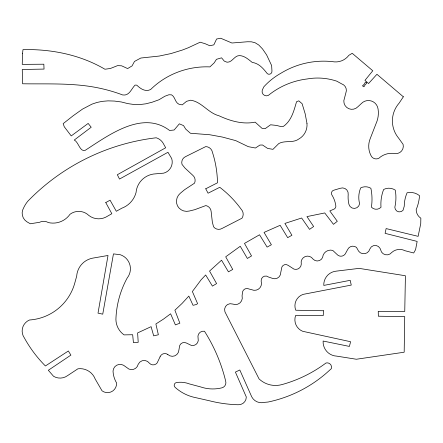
<?xml version="1.0" encoding="UTF-8"?>
<svg xmlns="http://www.w3.org/2000/svg" width="443" height="443" viewBox="0 0 443 443"><rect width="100%" height="100%" fill="white"/><g stroke="black" fill="none" stroke-linecap="round" stroke-linejoin="round"><path stroke-width="0.66" d="M160.067 356.825L157.16 362.922A4.995 4.995 0 0 1 149.496 363.271A6.49 6.49 0 0 0 138.166 364.373A6.711 6.711 0 0 1 128.924 369.063L123.553 365.265A7.077 7.077 0 0 0 113.031 371.084A25.035 25.035 0 0 0 116.598 382.996A9.104 9.104 0 0 1 102.028 390.809L95.184 379.009A16.164 16.164 0 0 0 77.918 368.797L67.53 375.658A12.631 12.631 0 0 1 53.553 376.29L48.331 370.27L70.891 355.114L68.36 350.989L45.407 365.968A126.205 126.205 0 0 1 24.387 337.976A11.933 11.933 0 0 1 29.52 319.99A50.502 50.502 0 0 0 74.978 282.329L76.683 276.172A19.619 19.619 0 0 1 92.642 258.147L108.02 255.478L98.014 313.135L102.743 314.165L113.458 253.883L120.313 254.736A14.785 14.785 0 0 1 127.196 277.988A92.554 92.554 0 0 0 116 317.338A19.226 19.226 0 0 0 124.062 334.886L132.667 334.725L133.426 342.616L138.21 342.289L137.618 332.914L151.096 326.668L153.688 335.855L158.361 334.77L155.881 323.971L163.428 319.137L170.616 313.788L175.389 324.902L179.864 323.191L174.891 310.211L182.056 303.444L188.823 296.096L193.048 305.31L196.238 304.546L197.606 303.682L192.373 291.527L201.128 279.788L205.663 274.97L212.424 286.112L216.594 283.581L209.55 271.072L221.544 260.202L228.438 271.841L232.736 269.449L225.697 256.807L240.25 246.275L247.36 258.457L251.53 255.927L244.481 243.417L259.537 234.779L267.112 247.105L271.382 244.752L264.045 232.409L280.148 225.299L287.679 237.658L291.915 235.272L284.899 223.422L301.644 218.011L309.546 229.369L313.633 226.506L306.949 216.61L324.736 212.95L333.474 224.324L337.3 221.301L329.797 210.934L333.85 209.207A3.239 3.239 0 0 0 335.833 205.857L335.13 202.362A28.701 28.701 0 0 0 331.713 194.643A3.251 3.251 0 0 1 334.149 190.108L340.274 188.275A5.886 5.886 0 0 1 348.198 194.549A31.818 31.818 0 0 0 348.946 204.395A5.443 5.443 0 0 0 359.605 203.675A24.398 24.398 0 0 1 360.702 187.887A10.471 10.471 0 0 1 370.88 188.286A53.287 53.287 0 0 1 371.411 207.141A6.579 6.579 0 0 0 381.002 207.269A40.546 40.546 0 0 1 383.644 189.466A11.468 11.468 0 0 1 395.272 190.13A43.17 43.17 0 0 1 394.829 207.296A4.696 4.696 0 0 0 402.98 210.392L404.243 206.255A33.901 33.901 0 0 1 407.111 192.76A14.702 14.702 0 0 1 419.532 195.668A44.217 44.217 0 0 1 416.171 209.661A10.316 10.316 0 0 0 420.85 218.211L420.739 223.615L418.126 236.346L386.124 228.582L385.1 233.35L417.162 241.413L415.584 249.603L413.701 252.992L405.052 250.732A11.734 11.734 0 0 0 391.8 252.405A6.318 6.318 0 0 1 381.539 252.084L380.083 248.418A5.626 5.626 0 0 0 369.844 249.032A6.318 6.318 0 0 1 358.581 251.126L356.482 247.366A5.859 5.859 0 0 0 347.522 249.774L345.197 254.044A5.233 5.233 0 0 1 336.796 254.216L332.754 250.406A7.968 7.968 0 0 0 322.62 257.455A5.748 5.748 0 0 1 313.002 259.039A6.468 6.468 0 0 0 301.301 264.111A5.549 5.549 0 0 1 293.997 269.128L288.155 265.357A4.159 4.159 0 0 0 281.521 268.807L280.757 272.478A6.08 6.08 0 0 1 272.528 278.381L268.569 277.063A4.541 4.541 0 0 0 261.165 281.239A6.927 6.927 0 0 1 251.657 289.689L249.104 289.035A4.552 4.552 0 0 0 242.587 291.743L242.066 295.858A6.878 6.878 0 0 1 232.736 304.048A6.058 6.058 0 0 0 224.933 311.822L259.077 378.926A23.928 23.928 0 0 0 281.831 384.613A131.87 131.87 0 0 0 326.031 362.972A4.413 4.413 0 0 1 331.331 368.665L326.823 372.718A129.577 129.577 0 0 1 268.07 402.034L264.106 402.394A10.903 10.903 0 0 1 251.746 396.856L239.807 369.994L235.405 372.092L246.302 396.989A7.692 7.692 0 0 1 238.201 404.752A129.577 129.577 0 0 1 209.539 400.793L195.972 397.709A43.298 43.298 0 0 1 175.323 387.536A2.78 2.78 0 0 1 176.32 382.575A24.941 24.941 0 0 1 189.438 383.931L200.552 386.9A37.705 37.705 0 0 0 221.965 387.819A5.299 5.299 0 0 0 225.664 381.113A165.66 165.66 0 0 0 204.472 331.226A5.615 5.615 0 0 0 198.104 338.297A5.72 5.72 0 0 1 191.426 345.462L186.497 343.059A4.823 4.823 0 0 0 179.376 347.329L178.9 350.048A6.567 6.567 0 0 1 167.681 354.383M160.067 356.825A5.1 5.1 0 0 1 167.681 354.383M323.484 310.753L323.229 315.588L295.653 315.405A12.454 12.454 0 0 0 302.691 331.292L350.607 341.725L349.4 346.415L323.124 341.044A14.259 14.259 0 0 0 336.713 356.133L356.355 359.245L404.177 352.218L404.719 316.601L378.35 316.219L378.244 311.34L404.752 311.44L405.417 275.756L359.129 268.375L336.215 271.144A13.722 13.722 0 0 0 323.778 285.414L350.197 280.33L351.26 285.087L303.117 294.379A12.039 12.039 0 0 0 295.763 310.233L323.484 310.753M105.766 202.567L111.835 213.725L105.744 217.186A16.07 16.07 0 0 1 88.893 215.514A14.53 14.53 0 0 0 70.011 214.274A20.699 20.699 0 0 1 48.359 222.58A9.126 9.126 0 0 0 39.538 222.297L30.312 223.77L26.752 221.699A10.206 10.206 0 0 1 23.64 207.861A32.417 32.417 0 0 1 27.765 201.272A213.72 213.72 0 0 1 156.229 137.779A12.116 12.116 0 0 1 163.079 143.1L165.682 147.779L117.329 174.73L119.505 179.055L167.963 152.281L171.712 158.588A11.524 11.524 0 0 1 163.744 173.147L155.692 173.833A20.489 20.489 0 0 0 136.04 192.583A23.053 23.053 0 0 1 121.786 208.216L116.321 211.272L110.074 200.192L105.766 202.567M306.977 123.409C307.553 129.683 304.435 135.851 298.914 138.947C292.867 143.471 285.159 140.005 278.774 143.565L272.966 149.335L267.622 148.427L262.522 145.005L259.936 145.066L255.428 148.017L248.274 146.661L235.77 140.636L222.342 137.048L209.727 134.744L190.418 133.249L185.689 129.085L183.579 125.629L179.36 123.824L174.149 129.993L169.614 130.486C142.308 109.72 108.568 135.337 85.084 150.393C79.779 151.932 78.566 141.965 74.247 140.049L91.197 127.246L88.163 123.425L71.229 135.918L64.268 126.77L63.166 123.647L73.217 115.723L82.575 109.061L91.978 104.144L96.967 102.455L102.289 101.347L108.053 100.866L114.366 101.059L121.343 101.973L127.894 103.629L134.013 104.498L139.944 104.559L145.924 103.8L152.209 102.2L159.037 99.736L164.885 96.231L168.921 94.747L171.568 94.852C175.267 96.939 174.924 102.399 178.944 104.238L182.245 104.875L186.575 101.309L190.723 100.201C201.753 101.857 208.193 113.02 218.931 115.745C230.188 120.945 242.698 124.66 255.162 122.146L262.04 128.359L265.185 128.653L270.579 124.782L276.582 125.435L280.458 126.454L283.348 126.432C291.594 120.657 293.897 110.706 296.566 101.691L298.792 100.849L302.109 103.695L305.155 113.746L306.977 123.409M22.532 53.531L22.244 64.373L43.835 64.207L44.045 69.08L22.261 69.49L22.599 83.777C44.832 84.131 67.214 83.09 89.292 86.33C100.711 88.019 111.952 90.904 122.75 94.979C129.478 95.998 131.316 88.794 135.076 85.089L136.749 85.156C140.453 88.683 145.249 92.166 150.576 89.575C166.197 74.114 187.987 65.968 209.904 66.899L214.213 62.834L216.461 59.307L221.594 57.839L224.258 61.095L227.049 62.225C232.32 62.502 234.225 55.624 239.486 55.558C244.547 55.818 248.462 59.406 252.211 62.413C259.061 63.355 263.375 68.648 267.373 73.748A2.929 2.929 0 0 0 271.947 70.902L271.648 65.592L266.603 54.877L262.5 48.913L258.756 45.009L255.151 42.772L251.48 41.819L247.532 41.753L231.922 43.004L220.714 38.242L216.594 39.017L213.842 44.854L209.805 45.745L205.081 43.685L200.142 42.212L188.308 47.744L182.494 49.998L170.92 53.586L159.198 56.062L140.808 58.033L134.484 61.444L132.092 65.88L127.628 68.576L121.642 65.813L117.572 65.625L110.434 68.466L104.952 69.241C80.255 54.738 51.416 49.001 22.992 49.599L22.532 53.531M205.74 188.79L208.072 193.203L219.761 187.3A104.858 104.858 0 0 1 241.169 209.218A7.138 7.138 0 0 1 241.978 218.216L222.076 228.438A6.479 6.479 0 0 1 213.57 226.799L212.352 222.176L211.167 211.693A6.7 6.7 0 0 0 205.84 205.569L194.732 209.689L189.222 211.056A10.482 10.482 0 0 1 177.471 205.857A10.482 10.482 0 0 1 180.251 193.314L184.615 189.687L194.527 183.18A6.7 6.7 0 0 0 192.744 175.262L185.008 168.096L182.007 164.37A6.484 6.484 0 0 1 185.733 156.545L205.757 146.583A7.138 7.138 0 0 1 212.524 152.569A104.858 104.858 0 0 1 217.469 181.973L217.485 182.804L205.74 188.79M362.911 85.449L362.8 86.158L363.609 86.767L364.262 86.463L365.132 84.74L366.544 83.422L366.654 82.714L365.846 82.105L365.193 82.409L364.323 84.131L362.911 85.449M403.351 96.796L399.121 103.141A26.918 26.918 0 0 0 398.656 138.172L403.08 144.324A7.431 7.431 0 0 1 395.283 153.632A18.983 18.983 0 0 0 378.793 158.312A5.765 5.765 0 0 1 370.808 155.227A20.24 20.24 0 0 1 370.243 138.543L376.162 123.331A25.423 25.423 0 0 0 378.062 108.972A9.757 9.757 0 0 0 361.189 103.701L357.894 106.757A8.14 8.14 0 0 1 343.823 100.722L345.856 92.947A6.811 6.811 0 0 0 341.653 83.86L336.818 81.191A59.932 59.932 0 0 0 307.099 78.976A75.808 75.808 0 0 0 268.314 95.422A4.38 4.38 0 0 1 262.284 90.067L263.878 86.767A67.984 67.984 0 0 1 281.006 73.178A81.717 81.717 0 0 1 334.554 61.898A16.452 16.452 0 0 0 348.851 55.325L352.213 53.298L372.784 70.764L364.954 80.371L368.559 83.528L376.938 74.291L403.351 96.796"/></g></svg>
